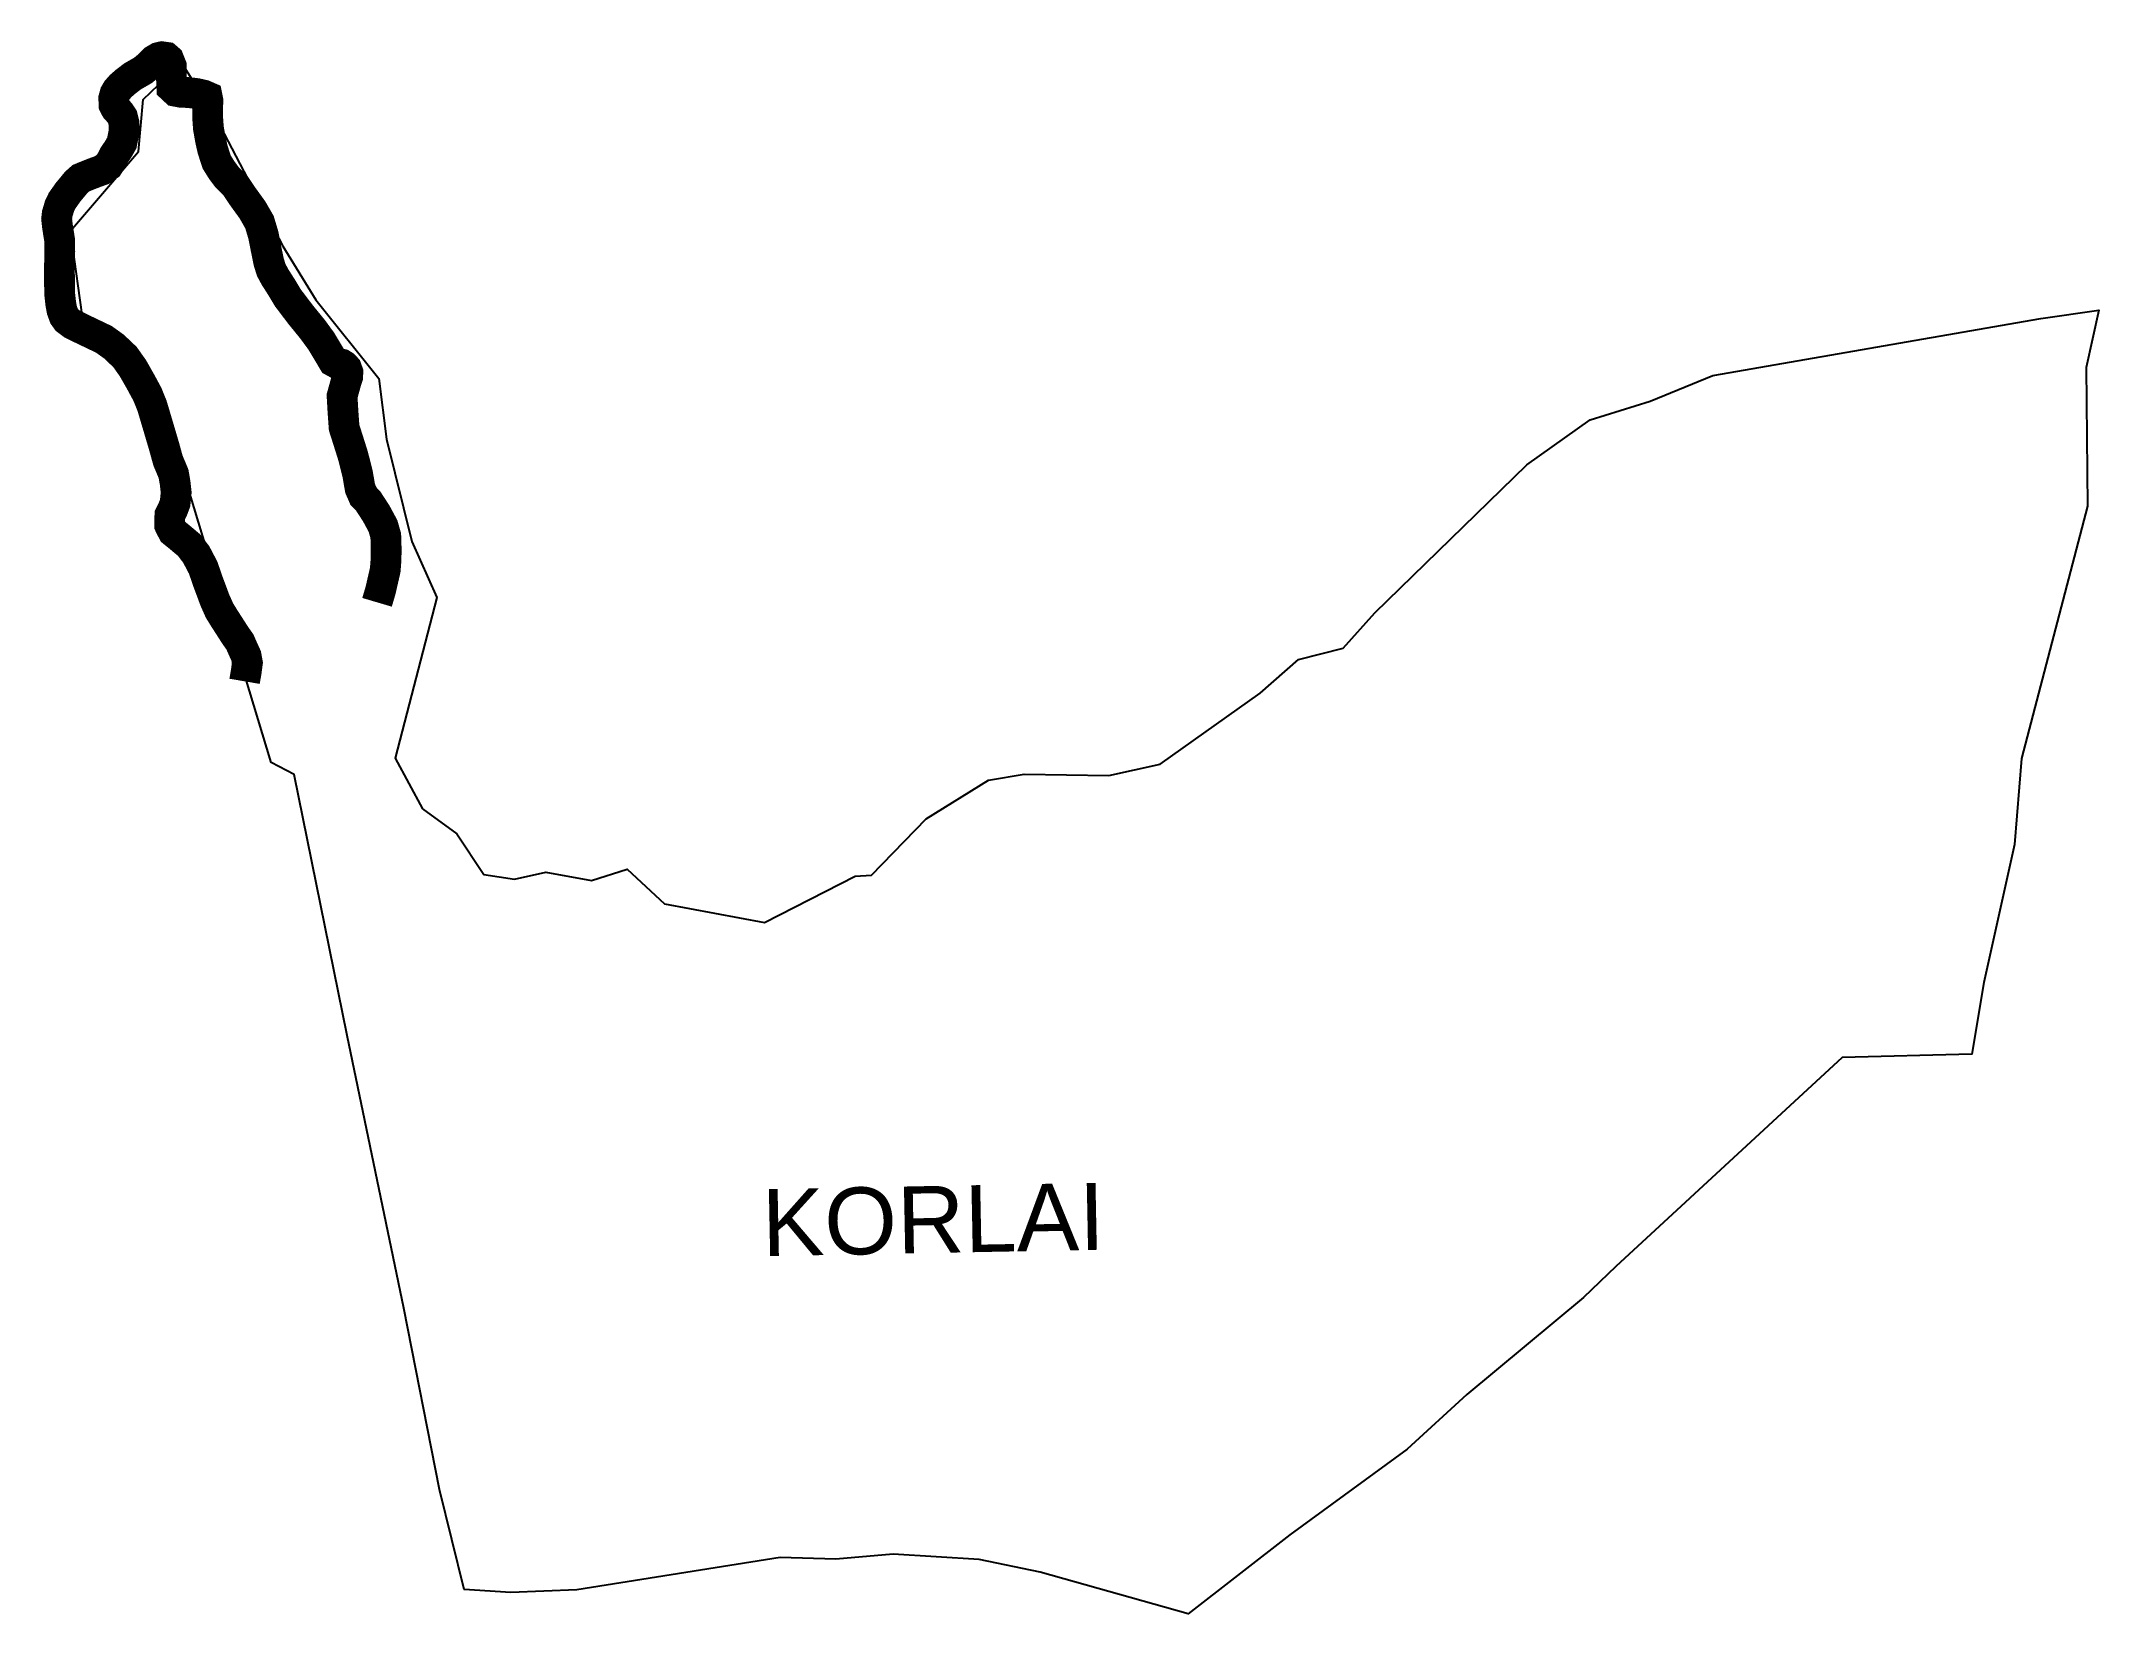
# Model space of a CAD drawing. Header units: metres. Extents: x 278864 to 282207, y 2048811 to 2051365.
import ezdxf

# ---------------------------------------------------------------- set-up
doc = ezdxf.new("R2010")
doc.units = ezdxf.units.M
for name, color, linetype in [('NATURALLY PROTECTED', 3, 'Continuous'), ('village', 4, 'Continuous'), ('VILLAGE NAME', 250, 'Continuous')]:
    doc.layers.add(name, color=color, linetype=linetype)
doc.styles.get("Standard").update_dxf_attribs({"font": 'simplex.shx'})

msp = doc.modelspace()

# ---------------------------------------------------------------- linework, layer by layer
at = {"layer": 'NATURALLY PROTECTED', "flags": 128}
msp.add_lwpolyline([(279409.5, 2050453.3, 50, 50, 0), (279415.2, 2050472.6, 50, 50, 0), (279422.8, 2050505.7, 50, 50, 0), (279424.1, 2050522.4, 50, 50, 0), (279424.4, 2050539.8, 50, 50, 0), (279423.8, 2050558.3, 50, 50, 0), (279423.7, 2050561.3, 50, 50, 0), (279419.2, 2050577.2, 50, 50, 0), (279408.2, 2050597.6, 50, 50, 0), (279395, 2050617.9, 50, 50, 0), (279387.4, 2050625.8, 50, 50, 0), (279382, 2050638.2, 50, 50, 0), (279378, 2050661.4, 50, 50, 0), (279370.6, 2050690.9, 50, 50, 0), (279362.1, 2050717.9, 50, 50, 0), (279356, 2050737, 50, 50, 0), (279354.1, 2050764.1, 50, 50, 0), (279352.7, 2050788.3, 50, 50, 0), (279356.5, 2050801.8, 50, 50, 0), (279358.7, 2050810, 50, 50, 0), (279361.8, 2050819.7, 50, 50, 0), (279362.1, 2050827, 50, 50, 0), (279359.8, 2050833.5, 50, 50, 0), (279355.4, 2050838, 50, 50, 0), (279352.2, 2050840, 50, 50, 0), (279343.9, 2050841.6, 50, 50, 0), (279338.6, 2050844.5, 50, 50, 0), (279319, 2050877.3, 50, 50, 0), (279304.7, 2050896.8, 50, 50, 0), (279285.4, 2050920.5, 50, 50, 0), (279264.6, 2050947.9, 50, 50, 0), (279254.3, 2050965.1, 50, 50, 0), (279244, 2050981.2, 50, 50, 0), (279237.7, 2050992.8, 50, 50, 0), (279233.4, 2051006.6, 50, 50, 0), (279228.7, 2051029.9, 50, 50, 0), (279224.8, 2051049.7, 50, 50, 0), (279218.5, 2051070.8, 50, 50, 0), (279207.1, 2051090.6, 50, 50, 0), (279190.6, 2051113.4, 50, 50, 0), (279179.2, 2051130.4, 50, 50, 0), (279165.5, 2051144.1, 50, 50, 0), (279157.6, 2051154.7, 50, 50, 0), (279149.1, 2051168.2, 50, 50, 0), (279142.5, 2051188.5, 50, 50, 0), (279139.2, 2051202.9, 50, 50, 0), (279135.6, 2051222.9, 50, 50, 0), (279134.4, 2051239.9, 50, 50, 0), (279134.4, 2051257.2, 50, 50, 0), (279134.7, 2051268.5, 50, 50, 0), (279133.5, 2051274.5, 50, 50, 0), (279127.7, 2051277, 50, 50, 0), (279116.4, 2051279.6, 50, 50, 0), (279102.8, 2051281.2, 50, 50, 0), (279090.8, 2051281.7, 50, 50, 0), (279082.4, 2051283.3, 50, 50, 0), (279076.2, 2051289.1, 50, 50, 0), (279075.5, 2051304.8, 50, 50, 0), (279075.3, 2051324.2, 50, 50, 0), (279070.9, 2051335.1, 50, 50, 0), (279067.2, 2051338.3, 50, 50, 0), (279060, 2051339.3, 50, 50, 0), (279054.2, 2051337.9, 50, 50, 0), (279047.1, 2051333.7, 50, 50, 0), (279037.6, 2051324.2, 50, 50, 0), (279029.5, 2051317.3, 50, 50, 0), (279012.6, 2051307.6, 50, 50, 0), (279000.8, 2051298.6, 50, 50, 0), (278993.4, 2051292.1, 50, 50, 0), (278987.4, 2051285.4, 50, 50, 0), (278983.9, 2051279.4, 50, 50, 0), (278981.8, 2051271.8, 50, 50, 0), (278982.3, 2051260.9, 50, 50, 0), (278985.3, 2051255.1, 50, 50, 0), (278991.3, 2051248.4, 50, 50, 0), (278995.9, 2051241.5, 50, 50, 0), (278998.5, 2051231.3, 50, 50, 0), (278998.8, 2051219, 50, 50, 0), (278994.9, 2051199.4, 50, 50, 0), (278988.9, 2051188.9, 50, 50, 0), (278982.8, 2051180.1, 50, 50, 0), (278978, 2051170.8, 50, 50, 0), (278972.8, 2051162.5, 50, 50, 0), (278962.8, 2051155.4, 50, 50, 0), (278949.6, 2051150.6, 50, 50, 0), (278938.1, 2051146.1, 50, 50, 0), (278928.3, 2051142, 50, 50, 0), (278920.9, 2051135.4, 50, 50, 0), (278907.5, 2051119.2, 50, 50, 0), (278897.9, 2051105.6, 50, 50, 0), (278893.7, 2051096.9, 50, 50, 0), (278890, 2051084.4, 50, 50, 0), (278889, 2051076.1, 50, 50, 0), (278890.5, 2051062.6, 50, 50, 0), (278892.1, 2051052.7, 50, 50, 0), (278893.7, 2051042.7, 50, 50, 0), (278894.1, 2051023.4, 50, 50, 0), (278893.5, 2050992.6, 50, 50, 0), (278893.7, 2050967, 50, 50, 0), (278894.1, 2050952.4, 50, 50, 0), (278895.7, 2050938.3, 50, 50, 0), (278897.6, 2050927.8, 50, 50, 0), (278901.2, 2050917.9, 50, 50, 0), (278905.6, 2050911.8, 50, 50, 0), (278914.6, 2050905, 50, 50, 0), (278931.4, 2050896.8, 50, 50, 0), (278949.6, 2050888.1, 50, 50, 0), (278965.9, 2050880.3, 50, 50, 0), (278982.2, 2050868.6, 50, 50, 0), (279000.1, 2050851.6, 50, 50, 0), (279012.9, 2050833.5, 50, 50, 0), (279025.2, 2050811.9, 50, 50, 0), (279036.4, 2050791.2, 50, 50, 0), (279037.5, 2050788.4, 50, 50, 0), (279043.8, 2050773, 50, 50, 0), (279053.2, 2050741.6, 50, 50, 0), (279063.9, 2050705.3, 50, 50, 0), (279069.9, 2050683.5, 50, 50, 0), (279078.9, 2050662.1, 50, 50, 0), (279081.5, 2050647.1, 50, 50, 0), (279083.2, 2050631.7, 50, 50, 0), (279081.5, 2050614.5, 50, 50, 0), (279077.5, 2050603.9, 50, 50, 0), (279073.1, 2050595.5, 50, 50, 0), (279072.5, 2050587.1, 50, 50, 0), (279072.7, 2050578.5, 50, 50, 0), (279074.6, 2050574.6, 50, 50, 0), (279078.2, 2050567.7, 50, 50, 0), (279087.5, 2050560.2, 50, 50, 0), (279104.3, 2050546.1, 50, 50, 0), (279109.6, 2050539.1, 50, 50, 0), (279115.8, 2050531, 50, 50, 0), (279127.1, 2050509.4, 50, 50, 0), (279134.7, 2050487.3, 50, 50, 0), (279146.1, 2050456.7, 50, 50, 0), (279153.6, 2050439.9, 50, 50, 0), (279161.5, 2050427.1, 50, 50, 0), (279179.6, 2050399, 50, 50, 0), (279186.6, 2050389.2, 50, 50, 0), (279191.4, 2050378.3, 50, 50, 0), (279196.8, 2050366.4, 50, 50, 0), (279198.9, 2050354.9, 50, 50, 0), (279197.1, 2050341.4, 50, 50, 0), (279194.3, 2050325, 0, 0, 0)], format="xyseb", dxfattribs=at)
at = {"layer": 'village'}
msp.add_polyline3d([(279483.2, 2050118.1, 0), (279538.9, 2050077.5, 0), (279583.2, 2050011.4, 0), (279632.7, 2050003.7, 0), (279683.7, 2050015.3, 0), (279757.9, 2050001.3, 0), (279815.6, 2050019.9, 0), (279876.5, 2049963.4, 0), (280039.1, 2049933.5, 0), (280186.2, 2050008.6, 0), (280212.5, 2050010.2, 0), (280301.4, 2050101.8, 0), (280403, 2050164.2, 0), (280460.6, 2050174.1, 0), (280598.2, 2050171.9, 0), (280681.6, 2050190.7, 0), (280844.4, 2050305.6, 0), (280906.2, 2050360.4, 0), (280978.9, 2050378.7, 0), (281030.2, 2050436.1, 0), (281277.6, 2050676.4, 0), (281380, 2050749.7, 0), (281477.5, 2050779.8, 0), (281579.4, 2050821.9, 0), (282112.6, 2050914.2, 0), (282206.6, 2050927.5, 0), (282186.2, 2050834.5, 0), (282188.4, 2050609.2, 0), (282080.9, 2050199.5, 0), (282069.5, 2050059.8, 0), (282019.9, 2049835.8, 0), (282000.3, 2049719.6, 0), (281789.6, 2049713.8, 0), (281421.7, 2049374.8, 0), (281369.4, 2049324.2, 0), (281179.9, 2049166.6, 0), (281082.8, 2049078.1, 0), (280892.5, 2048938.6, 0), (280727.1, 2048810.5, 0), (280487, 2048878.2, 0), (280387.8, 2048898.7, 0), (280247.8, 2048907.2, 0), (280154.8, 2048899.3, 0), (280064.4, 2048901.8, 0), (279734.3, 2048849.7, 0), (279627.1, 2048845, 0), (279551.2, 2048850.1, 0), (279510.8, 2049012.2, 0), (279452.8, 2049306.7, 0), (279360.9, 2049749.9, 0), (279275, 2050173.9, 0), (279237.4, 2050193, 0), (279049.2, 2050816.3, 0), (278933.5, 2050897.2, 0), (278911.5, 2051056.5, 0), (279022.1, 2051185.6, 0), (279029.7, 2051269.9, 0), (279091.6, 2051329.5, 0), (279106, 2051307, 0), (279161.4, 2051214.4, 0), (279256.3, 2051031.6, 0), (279310.3, 2050944.5, 0), (279412.5, 2050816.9, 0), (279424.8, 2050718.3, 0), (279466.2, 2050552.2, 0), (279506.7, 2050461.1, 0), (279439.2, 2050200.3, 0)], close=True, dxfattribs=at)

# ---------------------------------------------------------------- texts
at = {"layer": 'VILLAGE NAME', "insert": (280033.6, 2049500), "char_height": 108.748, "attachment_point": 1, "rotation": 1.1028}
msp.add_mtext_dynamic_manual_height_columns('{\\fArial|b0|i0|c0|p34;KORLAI}', width=726.929, gutter_width=543.7, heights=[0], dxfattribs=at)

doc.saveas('drawing.dxf')
